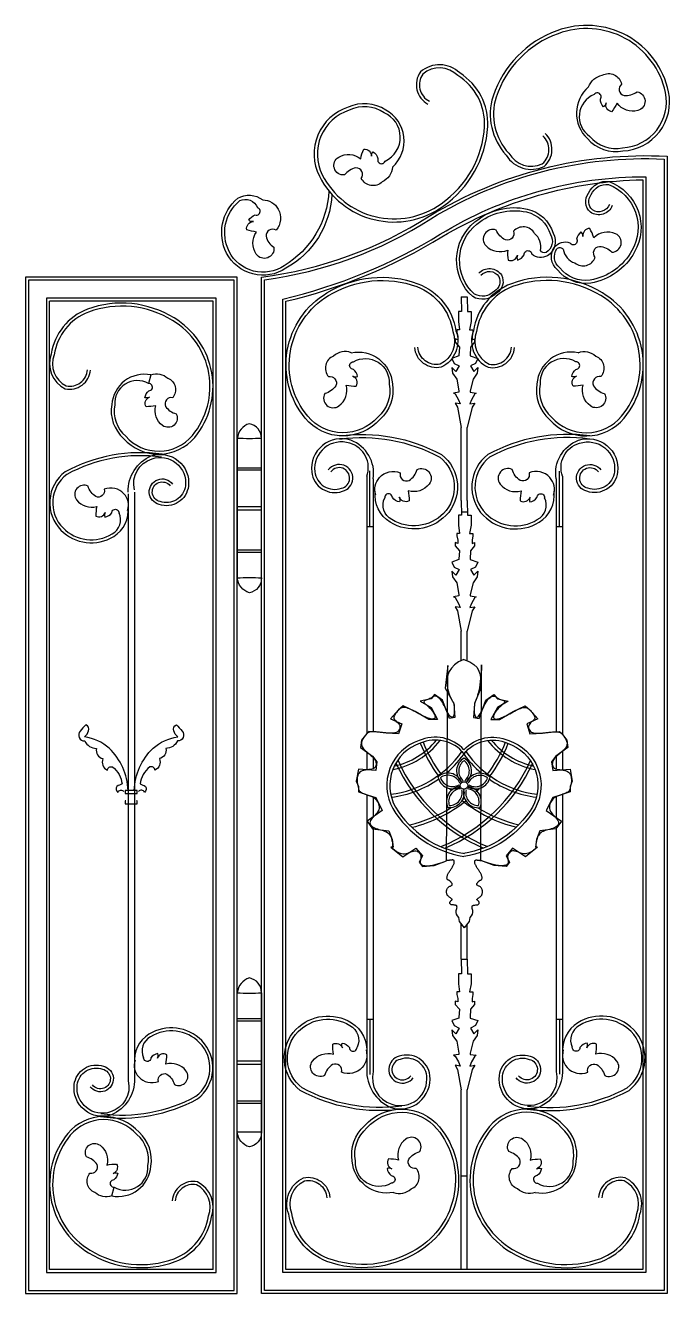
# Model space of a CAD drawing. Header units: metres. Extents: x 45698 to 47828, y 18250 to 20346.
# Drawn here: x 45698 to 46762, y 18250 to 20346 of the extents above; entities that cross this region are included whole.
import ezdxf

# ---------------------------------------------------------------- set-up
doc = ezdxf.new("R2010")
doc.units = ezdxf.units.M
for name, color, linetype in [('3', 3, 'Continuous'), ('4', 4, 'Continuous'), ('7', 7, 'Continuous'), ('BH', 3, 'Continuous')]:
    doc.layers.add(name, color=color, linetype=linetype)

msp = doc.modelspace()

# ---------------------------------------------------------------- linework, layer by layer
at = {"layer": '3'}
for p, q in [((46418, 19897.2), (46428, 19897.06)), ((45905.39, 19768.03), (45901.6, 19753.8)), ((46418, 19560.46), (46418, 19681.1)), ((46428, 19560.46), (46428, 19680.83)), ((46048, 19614.64), (46088, 19614.64)), ((46048, 19610.9), (46088, 19610.9)), ((46261.88, 19600.5), (46261.88, 19174.98)), ((46585.33, 19600.5), (46585.33, 19173.45)), ((46272.38, 19596.23), (46272.38, 19178.15)), ((46574.83, 19596.23), (46574.83, 19178.15)), ((45868, 19571.25), (45868, 19059)), ((45878, 19574.44), (45878, 19059)), ((46048, 19550.45), (46088, 19550.45)), ((46048, 19544.83), (46088, 19544.83)), ((46418, 19541.82), (46428, 19541.82)), ((46261.88, 19517.6), (46272.38, 19517.6)), ((46574.83, 19517.6), (46585.33, 19517.6)), ((46048, 19478.76), (46088, 19478.76)), ((46048, 19475.02), (46088, 19475.02)), ((46418, 19295.86), (46418, 19344.5)), ((46428, 19295.64), (46428, 19344.23)), ((46261.88, 19144.89), (46261.88, 19115.19)), ((46574.83, 19137.13), (46574.83, 19116.75)), ((46585.33, 19146.08), (46585.33, 19115)), ((46272.38, 19135.82), (46272.38, 19117.19)), ((45868, 19080.13), (45868, 18601.24)), ((45878, 19080.13), (45878, 18604.89)), ((46261.88, 19074.26), (46261.88, 18620.32)), ((46585.33, 19074.71), (46585.33, 18620.32)), ((46272.38, 19070.21), (46272.38, 19036.78)), ((46574.83, 19070.96), (46574.83, 19035.3)), ((46272.38, 19020.53), (46272.38, 18616.5)), ((46574.83, 19021.43), (46574.83, 18616.5)), ((46418, 18802.66), (46418, 18861.1)), ((46418, 18802.66), (46418, 18861.1)), ((46428, 18802.66), (46428, 18860.15)), ((46418, 18802.66), (46428, 18802.66)), ((46048, 18704.31), (46088, 18704.31)), ((46048, 18700.56), (46088, 18700.56)), ((46261.88, 18703.23), (46272.38, 18703.23)), ((46574.83, 18703.23), (46585.33, 18703.23)), ((46048, 18634.5), (46088, 18634.5)), ((46048, 18628.88), (46088, 18628.88)), ((46418, 18289.66), (46418, 18586.71)), ((46428, 18289.66), (46428, 18586.44)), ((46048, 18568.43), (46088, 18568.43)), ((46048, 18564.68), (46088, 18564.68)), ((45840.61, 18411.29), (45844.4, 18425.53)), ((46418, 18444.13), (46428, 18444.13))]:
    msp.add_line(p, q, dxfattribs=at)
for points in [[(46628.38, 20243.86, 0.45), (46626.35, 20158.62, 0.26), (46685.1, 20138.11, 0.46), (46760.47, 20235.74, 0.46), (46576.03, 20336.75, 0.23), (46470.56, 20228.63, 0.27), (46492.34, 20131.11, 0.39), (46554.7, 20112.58, 0.45), (46556.49, 20167.08)], [(46637.6, 20231.43, 0.6), (46630.12, 20162.29, 0.27), (46684.5, 20143.34, 0.46), (46755.33, 20234.69, 0.46), (46577.87, 20331.83, 0.23), (46475.55, 20227.02, 0.27), (46496.59, 20134.24, 0.39), (46551.82, 20117.02, 0.45), (46552.9, 20163.25, 0.45)], [(46304.24, 20111.55, 0.52), (46293.2, 20205.72, 0.26), (46231.14, 20210.33, 0.46), (46183.6, 20096.52, 0.46), (46387.9, 20046.68, 0.23), (46461.8, 20178.42, 0.27), (46415.53, 20266.98, 0.39), (46350.5, 20268.73, 0.45), (46362.87, 20215.63)], [(46292.12, 20121.17, 0.65), (46290.5, 20201.21, 0.27), (46233.08, 20205.44, 0.46), (46188.3, 20098.86, 0.46), (46384.85, 20050.96, 0.23), (46456.56, 20178.68, 0.27), (46412.23, 20262.85, 0.39), (46354.43, 20265.19, 0.45), (46365.35, 20220.26, 0.45)], [(46628.38, 20243.86, -0.28), (46650.97, 20263.16, -0.51), (46682.85, 20248.7, 0.62), (46686.94, 20229.68, 0.18), (46708.42, 20236.02, -0.8), (46709.82, 20204.98, -0.31), (46675.33, 20217.03, -0.05), (46666.43, 20202.98, -0.46), (46657.21, 20217.71, -0.22), (46652.83, 20211.02, -0.18), (46647.75, 20223.89, 1.02), (46637.6, 20231.43)], [(46304.24, 20111.55, -0.28), (46287.42, 20087.07, -0.51), (46252.88, 20092.78, 0.62), (46244, 20110.09, 0.18), (46224.9, 20098.41, -0.8), (46215.51, 20128.03, -0.31), (46251.94, 20125.31, -0.05), (46256.91, 20141.19, -0.46), (46269.62, 20129.35, -0.22), (46272.12, 20136.95, -0.18), (46280.37, 20125.83, 1.02), (46292.12, 20121.17)], [(46667.46, 20047.99, -0.49), (46631.49, 20036.86, -0.4), (46628.34, 20068.52, -0.34), (46662.58, 20087.57, -0.46), (46704.28, 19971.17, -0.23), (46631.78, 19919.85, -0.27), (46577.15, 19941.47, -0.39), (46572.13, 19979.39, -0.31), (46597.39, 19986.44)], [(46662.77, 20049.72, -0.49), (46634.59, 20040.79, -0.4), (46632.67, 20065.93, -0.34), (46661.35, 20082.69, -0.46), (46699.93, 19973.63, -0.23), (46631.01, 19924.79, -0.27), (46580.73, 19945.01, -0.4), (46576.02, 19976.24, -0.48), (46586.35, 19975.61, -0.22)], [(46204.26, 20066.04, -0.26), (46128.29, 19944.34, -0.45), (46030.27, 19969.47, -0.35), (46048.82, 20059.9, -0.31), (46090.06, 20057.2)], [(46199.36, 20071.83, -0.25), (46125.47, 19948.46, -0.45), (46034.72, 19971.75, -0.35), (46052.01, 20056.05, -0.43), (46081.26, 20044.47)], [(46090.06, 20057.2, -0.28), (46115.6, 20042.03, -0.31), (46112.18, 20007.19, 0.62), (46095.49, 19997.19, 0.18), (46108.4, 19978.9, -0.8), (46079.47, 19967.58, -0.31), (46079.77, 20004.11, -0.05), (46063.61, 20008.02, -0.46), (46074.58, 20021.49, -0.22), (46066.83, 20023.48, -0.18), (46077.38, 20032.44, 1.02), (46081.26, 20044.47)], [(46446.82, 19935.95, -0.49), (46484.37, 19933.17, -0.4), (46475.74, 19902.54, -0.34), (46436.91, 19897.32, -0.46), (46440.62, 20020.91, -0.23), (46526.85, 20042.19, -0.27), (46569.8, 20002.11, -0.39), (46560.63, 19964.98, -0.31), (46534.53, 19967.65)], [(46450.56, 19932.63, -0.49), (46480.05, 19930.64, -0.4), (46472.65, 19906.53, -0.34), (46439.84, 19901.41, -0.46), (46443.77, 20017.03, -0.23), (46525.76, 20037.31, -0.27), (46565.18, 20000.12, -0.42), (46557.98, 19970.28, -0.39), (46548.77, 19973.69, -0.22)], [(46548.77, 19973.69, 0.28), (46539.07, 20001.77, 0.51), (46504.26, 20005.46, -0.62), (46491.1, 19991.13, -0.18), (46475.78, 20007.46, 0.8), (46458.86, 19981.41, 0.31), (46494.7, 19974.34, 0.05), (46495.27, 19957.72, 0.46), (46510.67, 19965.74, 0.22), (46511.06, 19957.76, 0.18), (46521.96, 19966.28, -1.02), (46534.53, 19967.65)], [(46586.35, 19975.61, 0.28), (46605.64, 19953.02, 0.51), (46639.39, 19962.3, -0.62), (46646.41, 19980.45, -0.18), (46666.63, 19970.84, 0.8), (46672.86, 20001.27, 0.31), (46636.92, 19994.76, 0.05), (46630.32, 20010.03, 0.46), (46618.91, 19996.93, 0.22), (46615.63, 20004.22, 0.18), (46608.6, 19992.3, -1.02), (46597.39, 19986.44)], [(46236.24, 19804.76, -0.45), (46304.2, 19753.27, -0.26), (46283.67, 19694.53, -0.46), (46160.34, 19696.35, -0.46), (46196.16, 19903.56, -0.23), (46346.44, 19918.77, -0.27), (46409.18, 19841, -0.39), (46384.85, 19780.67, -0.45), (46341.09, 19813.2)], [(46240.23, 19789.81, -0.6), (46298.99, 19752.6, -0.27), (46279.95, 19698.26, -0.46), (46164.37, 19699.72, -0.46), (46198.86, 19899.06, -0.23), (46344.59, 19913.85, -0.27), (46404.08, 19839.62, -0.39), (46383.17, 19785.68, -0.45), (46346.32, 19813.63, -0.45)], [(46610.97, 19804.76, 0.45), (46543.01, 19753.27, 0.26), (46563.55, 19694.53, 0.46), (46686.87, 19696.35, 0.46), (46651.05, 19903.56, 0.23), (46500.77, 19918.77, 0.27), (46438.03, 19841, 0.39), (46462.37, 19780.67, 0.45), (46506.12, 19813.2)], [(46606.98, 19789.81, 0.6), (46548.22, 19752.6, 0.27), (46567.26, 19698.26, 0.46), (46682.85, 19699.72, 0.46), (46648.35, 19899.06, 0.23), (46502.62, 19913.85, 0.27), (46443.13, 19839.62, 0.39), (46464.05, 19785.68, 0.45), (46500.89, 19813.63, 0.45)], [(45905.39, 19768.03, 0.45), (45840.67, 19719, 0.26), (45860.23, 19663.05, 0.46), (45977.68, 19664.79, 0.46), (45943.57, 19862.14, 0.23), (45800.45, 19876.62, 0.27), (45740.69, 19802.55, 0.39), (45763.87, 19745.09, 0.45), (45805.54, 19776.08)], [(45901.6, 19753.8, 0.6), (45845.64, 19718.36, 0.27), (45863.77, 19666.61, 0.46), (45973.85, 19668, 0.46), (45941, 19857.85, 0.23), (45802.21, 19871.94, 0.27), (45745.55, 19801.24, 0.39), (45765.47, 19749.87, 0.45), (45800.56, 19776.48, 0.45)], [(46236.24, 19804.76, 0.28), (46207.08, 19799.1, 0.51), (46198.54, 19765.16, -0.62), (46210.87, 19750.11, -0.18), (46192.54, 19737.25, 0.8), (46215.95, 19716.83, 0.31), (46228, 19751.32, 0.05), (46244.54, 19749.54, 0.46), (46238.76, 19765.91, 0.22), (46246.72, 19765.18, 0.18), (46239.81, 19777.17, -1.02), (46240.23, 19789.81)], [(46610.97, 19804.76, -0.28), (46640.13, 19799.1, -0.51), (46648.68, 19765.16, 0.62), (46636.34, 19750.11, 0.18), (46654.67, 19737.25, -0.8), (46631.26, 19716.83, -0.31), (46619.21, 19751.32, -0.05), (46602.68, 19749.54, -0.46), (46608.46, 19765.91, -0.22), (46600.49, 19765.18, -0.18), (46607.4, 19777.17, 1.02), (46606.98, 19789.81)], [(45905.39, 19768.03, -0.28), (45933.17, 19762.65, -0.51), (45941.31, 19730.32, 0.62), (45929.56, 19715.99, 0.18), (45947.02, 19703.74, -0.8), (45924.72, 19684.29, -0.31), (45913.25, 19717.14, -0.05), (45897.5, 19715.44, -0.46), (45903, 19731.04, -0.22), (45895.42, 19730.34, -0.18), (45901.99, 19741.76, 1.02), (45901.6, 19753.8)], [(46272.38, 19596.23, 0.36), (46235.44, 19660.02, 0.55), (46170.91, 19607.43, 0.48), (46221.58, 19575.6, 1.42), (46198.42, 19611.09, 1.42)], [(46216.87, 19667.25, -0.16), (46385.26, 19636.37, -0.45), (46392.44, 19535.44, -0.35), (46300.79, 19524.4, -0.29), (46275.94, 19575.7)], [(46217.63, 19662.06, -0.16), (46382.38, 19631.96, -0.45), (46388.69, 19539.12, -0.35), (46303.56, 19528.86, -0.41), (46291.56, 19565.07, -0.29)], [(46630.34, 19667.25, 0.16), (46461.95, 19636.37, 0.45), (46454.77, 19535.44, 0.35), (46546.42, 19524.4, 0.29), (46571.27, 19575.7)], [(46629.58, 19662.06, 0.16), (46464.83, 19631.96, 0.45), (46458.52, 19539.12, 0.35), (46543.65, 19528.86, 0.41), (46555.65, 19565.07, 0.29)], [(46574.83, 19596.23, -0.36), (46611.77, 19660.02, -0.55), (46676.3, 19607.43, -0.48), (46625.63, 19575.6, -1.42), (46648.79, 19611.09, -1.42)], [(46261.88, 19600.5, 0.44), (46234.03, 19654.96, 0.55), (46176.12, 19608.03, 0.48), (46220.12, 19580.65, 1.43), (46202.6, 19607.92, 1.43)], [(46585.33, 19600.5, -0.44), (46613.18, 19654.96, -0.55), (46671.09, 19608.03, -0.48), (46627.09, 19580.65, -1.43), (46644.61, 19607.92, -1.43)], [(45923.85, 19637.08, 0.16), (45763.47, 19607.66, 0.45), (45756.64, 19511.54, 0.35), (45843.92, 19501.03, 0.29), (45867.59, 19549.88)], [(45923.12, 19632.13, 0.16), (45766.22, 19603.47, 0.45), (45760.2, 19515.04, 0.35), (45841.28, 19505.28, 0.41), (45852.71, 19539.77, 0.29)], [(45868, 19574.44, -0.31), (45905.87, 19634.27, -0.55), (45967.33, 19584.18, -0.48), (45919.07, 19553.87, -1.42), (45941.13, 19587.67, -1.42)], [(45878, 19578.08, -0.39), (45907.22, 19629.45, -0.55), (45962.37, 19584.75, -0.48), (45920.46, 19558.68, -1.43), (45937.15, 19584.64, -1.43)], [(46276.7, 19569.39, -0.28), (46283.01, 19598.42, -0.31), (46317.14, 19606.21, 0.62), (46331.9, 19593.54, 0.18), (46345.17, 19611.57, -0.8), (46365.06, 19587.71, -0.31), (46330.32, 19576.44, -0.05), (46331.73, 19559.87, -0.46), (46315.48, 19566.01, -0.22), (46316.04, 19558.04, -0.18), (46304.2, 19565.21, 1.02), (46291.56, 19565.07)], [(46570.51, 19569.39, 0.28), (46564.2, 19598.42, 0.31), (46530.07, 19606.21, -0.62), (46515.31, 19593.54, -0.18), (46502.04, 19611.57, 0.8), (46482.15, 19587.71, 0.31), (46516.9, 19576.44, 0.05), (46515.49, 19559.87, 0.46), (46531.73, 19566.01, 0.22), (46531.17, 19558.04, 0.18), (46543.01, 19565.21, -1.02), (46555.65, 19565.07)], [(45866.86, 19543.88, 0.28), (45860.86, 19571.52, 0.31), (45828.35, 19578.94, -0.62), (45814.29, 19566.87, -0.18), (45801.65, 19584.05, 0.8), (45782.71, 19561.33, 0.31), (45815.8, 19550.59, 0.05), (45814.46, 19534.81, 0.46), (45829.93, 19540.66, 0.22), (45829.4, 19533.06, 0.18), (45840.67, 19539.89, -1.02), (45852.71, 19539.77)], [(45867.77, 19081.39, 0.19), (45836.55, 19150.96, 0.15), (45795.79, 19169.72, 0.16), (45802.22, 19179.74, 0.4), (45798.05, 19189.94, 0.03), (45788.61, 19179.2, 0.67), (45795.99, 19163.05, 0.28), (45815.49, 19150.6, 0.42), (45826.09, 19133.8, 0.39), (45833.42, 19114.65, -0.52), (45841.87, 19120.07, -0.21), (45857.64, 19092.02, 0.05), (45849.25, 19088.03, 0.41), (45850.71, 19078.13, -0.57), (45860.66, 19079.49)], [(45877.67, 19081.39, -0.19), (45908.88, 19150.96, -0.15), (45949.64, 19169.72, -0.16), (45943.22, 19179.74, -0.4), (45947.39, 19189.94, -0.03), (45956.82, 19179.2, -0.67), (45949.44, 19163.05, -0.28), (45929.94, 19150.6, -0.42), (45919.34, 19133.8, -0.39), (45912.01, 19114.65, 0.52), (45903.57, 19120.07, 0.21), (45887.79, 19092.02, -0.05), (45896.18, 19088.03, -0.41), (45894.72, 19078.13, 0.57), (45884.77, 19079.49)], [(46422.41, 19148.45, 0.32), (46348.39, 19163.82, 0.47), (46305.01, 19051.2, 0.22), (46422.41, 18972.06, 0.2)], [(46422.57, 19142.02, 0.34), (46350.22, 19159.16, 0.47), (46309.34, 19053.69, 0.22), (46423.16, 18977, 0.22)], [(46422.57, 19142.02, -0.34), (46494.59, 19159.16, -0.47), (46535.47, 19053.69, -0.22), (46421.66, 18977, -0.22)], [(46422.41, 19148.45, -0.32), (46496.42, 19163.82, -0.47), (46539.8, 19051.2, -0.22), (46422.41, 18972.06, -0.2)], [(46320.52, 18554.55, -0.16), (46152.13, 18585.44, -0.45), (46144.95, 18686.37, -0.35), (46236.6, 18697.4, -0.29), (46261.45, 18646.11)], [(46319.76, 18559.74, -0.16), (46155.01, 18589.84, -0.45), (46148.7, 18682.69, -0.35), (46233.83, 18692.94, -0.41), (46245.83, 18656.73, -0.29)], [(46526.69, 18554.55, 0.16), (46695.08, 18585.44, 0.45), (46702.26, 18686.37, 0.35), (46610.61, 18697.4, 0.29), (46585.77, 18646.11)], [(46527.45, 18559.74, 0.16), (46692.2, 18589.84, 0.45), (46698.52, 18682.69, 0.35), (46613.38, 18692.94, 0.41), (46601.38, 18656.73, 0.29)], [(45822.15, 18542.24, 0.16), (45982.53, 18571.66, 0.45), (45989.36, 18667.79, 0.35), (45902.08, 18678.29, 0.29), (45878.42, 18629.44)], [(45822.88, 18547.19, 0.16), (45979.78, 18575.86, 0.45), (45985.8, 18664.28, 0.35), (45904.72, 18674.05, 0.41), (45893.29, 18639.56, 0.29)], [(46260.69, 18652.41, -0.28), (46254.38, 18623.38, -0.31), (46220.25, 18615.6, 0.62), (46205.49, 18628.26, 0.18), (46192.22, 18610.23, -0.8), (46172.33, 18634.09, -0.31), (46207.07, 18645.36, -0.05), (46205.66, 18661.94, -0.46), (46221.91, 18655.79, -0.22), (46221.35, 18663.77, -0.18), (46233.19, 18656.6, 1.02), (46245.83, 18656.73)], [(46586.53, 18652.41, 0.28), (46592.83, 18623.38, 0.31), (46626.96, 18615.6, -0.62), (46641.73, 18628.26, -0.18), (46655, 18610.23, 0.8), (46674.89, 18634.09, 0.31), (46640.14, 18645.36, 0.05), (46641.55, 18661.94, 0.46), (46625.3, 18655.79, 0.22), (46625.86, 18663.77, 0.18), (46614.03, 18656.6, -1.02), (46601.38, 18656.73)], [(45879.14, 18635.45, 0.28), (45885.15, 18607.8, 0.31), (45917.65, 18600.39, -0.62), (45931.71, 18612.45, -0.18), (45944.35, 18595.27, 0.8), (45963.29, 18618, 0.31), (45930.2, 18628.74, 0.05), (45931.54, 18644.52, 0.46), (45916.07, 18638.67, 0.22), (45916.6, 18646.26, 0.18), (45905.33, 18639.43, -1.02), (45893.29, 18639.56)], [(46261.88, 18620.32, 0.31), (46301.65, 18557.5, 0.55), (46366.18, 18610.1, 0.48), (46315.51, 18641.92, 1.42), (46338.67, 18606.43, 1.42)], [(46272.38, 18616.5, 0.39), (46303.06, 18562.56, 0.55), (46360.97, 18609.49, 0.48), (46316.97, 18636.87, 1.43), (46334.49, 18609.61, 1.43)], [(46585.33, 18620.32, -0.31), (46545.56, 18557.5, -0.55), (46481.03, 18610.1, -0.48), (46531.7, 18641.92, -1.42), (46508.55, 18606.43, -1.42)], [(46574.83, 18616.5, -0.39), (46544.15, 18562.56, -0.55), (46486.25, 18609.49, -0.48), (46530.24, 18636.87, -1.43), (46512.73, 18609.61, -1.43)], [(45878, 18604.89, -0.31), (45840.13, 18545.06, -0.55), (45778.67, 18595.15, -0.48), (45826.93, 18625.46, -1.42), (45804.87, 18591.66, -1.42)], [(45868, 18601.24, -0.39), (45838.79, 18549.88, -0.55), (45783.64, 18594.57, -0.48), (45825.54, 18620.65, -1.43), (45808.85, 18594.68, -1.43)], [(46305.99, 18417.05, -0.45), (46238.03, 18468.53, -0.26), (46258.56, 18527.28, -0.46), (46381.89, 18525.45, -0.46), (46346.07, 18318.24, -0.23), (46195.79, 18303.04, -0.27), (46133.05, 18380.8, -0.39), (46157.38, 18441.13, -0.45), (46201.14, 18408.6)], [(46540.02, 18417.05, 0.45), (46607.98, 18468.53, 0.26), (46587.44, 18527.28, 0.46), (46464.11, 18525.45, 0.46), (46499.93, 18318.24, 0.23), (46650.21, 18303.04, 0.27), (46712.95, 18380.8, 0.39), (46688.62, 18441.13, 0.45), (46644.86, 18408.6)], [(45840.61, 18411.29, 0.45), (45905.33, 18460.32, 0.26), (45885.77, 18516.27, 0.46), (45768.32, 18514.54, 0.46), (45802.43, 18317.19, 0.23), (45945.56, 18302.71, 0.27), (46005.31, 18376.77, 0.39), (45982.13, 18434.23, 0.45), (45940.46, 18403.25)], [(45844.4, 18425.53, 0.6), (45900.37, 18460.96, 0.27), (45882.24, 18512.72, 0.46), (45772.15, 18511.33, 0.46), (45805.01, 18321.48, 0.23), (45943.79, 18307.39, 0.27), (46000.45, 18378.08, 0.39), (45980.53, 18429.45, 0.45), (45945.44, 18402.84, 0.45)], [(46302, 18431.99, -0.6), (46243.24, 18469.2, -0.27), (46262.27, 18523.55, -0.46), (46377.86, 18522.08, -0.46), (46343.37, 18322.74, -0.23), (46197.64, 18307.95, -0.27), (46138.15, 18382.18, -0.39), (46159.06, 18436.12, -0.45), (46195.91, 18408.17, -0.45)], [(46544, 18431.99, 0.6), (46602.76, 18469.2, 0.27), (46583.73, 18523.55, 0.46), (46468.14, 18522.08, 0.46), (46502.64, 18322.74, 0.23), (46648.36, 18307.95, 0.27), (46707.85, 18382.18, 0.39), (46686.94, 18436.12, 0.45), (46650.09, 18408.17, 0.45)], [(46305.99, 18417.05, 0.28), (46335.15, 18422.7, 0.51), (46343.69, 18456.65, -0.62), (46331.36, 18471.69, -0.18), (46349.69, 18484.56, 0.8), (46326.28, 18504.97, 0.31), (46314.23, 18470.49, 0.05), (46297.69, 18472.27, 0.46), (46303.47, 18455.89, 0.22), (46295.51, 18456.63, 0.18), (46302.42, 18444.63, -1.02), (46302, 18431.99)], [(46540.02, 18417.05, -0.28), (46510.85, 18422.7, -0.51), (46502.31, 18456.65, 0.62), (46514.64, 18471.69, 0.18), (46496.31, 18484.56, -0.8), (46519.73, 18504.97, -0.31), (46531.77, 18470.49, -0.05), (46548.31, 18472.27, -0.46), (46542.53, 18455.89, -0.22), (46550.49, 18456.63, -0.18), (46543.59, 18444.63, 1.02), (46544, 18431.99)], [(45840.61, 18411.29, -0.28), (45812.83, 18416.68, -0.51), (45804.7, 18449.01, 0.62), (45816.44, 18463.33, 0.18), (45798.99, 18475.59, -0.8), (45821.28, 18495.03, -0.31), (45832.76, 18462.19, -0.05), (45848.51, 18463.88, -0.46), (45843, 18448.28, -0.22), (45850.58, 18448.98, -0.18), (45844.01, 18437.56, 1.02), (45844.4, 18425.53)]]:
    msp.add_lwpolyline(points, format="xyb", dxfattribs=at)
for points in [[(46753, 20124.75), (46753, 18254.66), (46093, 18254.66), (46093, 19925.28, 0.11), (46367.51, 20025.89, -0.15)], [(46723, 20095.37), (46723, 18284.66), (46123, 18284.66), (46123, 19893.31, 0.08), (46383.36, 20000.42, -0.14)]]:
    msp.add_lwpolyline(points, format="xyb", close=True, dxfattribs=at)
for points in [[(46043, 18254.66), (46043, 19924.66), (45703, 19924.66), (45703, 18254.66)], [(46013, 18284.66), (46013, 19894.66), (45733, 19894.66), (45733, 18284.66)]]:
    msp.add_lwpolyline(points, close=True, dxfattribs=at)
for points in [[(46418, 19897.2), (46418.24, 19872.63), (46413.5, 19872.63), (46413.5, 19869.9), (46413.5, 19856.25), (46415.35, 19842.6), (46410.77, 19842.6), (46410.77, 19838.5), (46412.13, 19831.68), (46412.13, 19826.22), (46408.03, 19827.58), (46408.03, 19822.12), (46414.87, 19813.93), (46413.99, 19800.28), (46413.99, 19800.28), (46413.76, 19799.37), (46402.34, 19795.28), (46406.44, 19787.09), (46414.64, 19782.99), (46409.17, 19773.44), (46402.34, 19780.26), (46403.71, 19770.71), (46410.54, 19761.15), (46413.99, 19741.58), (46413.76, 19739.31), (46405.07, 19737.94), (46407.81, 19736.58), (46413.27, 19727.02), (46416.01, 19720.2), (46416.01, 19720.2), (46407.81, 19721.56), (46411.91, 19714.74), (46418, 19681.1)], [(46428, 19897.06), (46428.51, 19872.63), (46434.46, 19872.63), (46434.46, 19869.9), (46434.46, 19856.25), (46431.36, 19842.6), (46437.19, 19842.6), (46437.19, 19838.5), (46435.82, 19831.68), (46435.82, 19826.22), (46439.92, 19827.58), (46439.92, 19822.12), (46433.09, 19813.93), (46432.72, 19800.28), (46432.72, 19800.28), (46432.95, 19799.37), (46445.62, 19795.28), (46441.52, 19787.09), (46433.32, 19782.99), (46438.78, 19773.44), (46445.62, 19780.26), (46444.25, 19770.71), (46437.42, 19761.15), (46432.72, 19741.58), (46432.95, 19739.31), (46442.88, 19737.94), (46440.15, 19736.58), (46434.68, 19727.02), (46431.95, 19720.2), (46431.95, 19720.2), (46440.15, 19721.56), (46436.05, 19714.74), (46428, 19680.83)], [(46418, 19560.6), (46418.24, 19536.03), (46413.5, 19536.03), (46413.5, 19533.3), (46413.5, 19519.65), (46415.35, 19506), (46410.77, 19506), (46410.77, 19501.91), (46412.13, 19495.08), (46412.13, 19489.62), (46408.03, 19490.99), (46408.03, 19485.53), (46414.87, 19477.34), (46413.99, 19463.68), (46413.99, 19463.68), (46413.76, 19462.77), (46402.34, 19458.68), (46406.44, 19450.49), (46414.64, 19446.39), (46409.17, 19436.84), (46402.34, 19443.66), (46403.71, 19434.11), (46410.54, 19424.55), (46413.99, 19404.99), (46413.76, 19402.71), (46405.07, 19401.35), (46407.81, 19399.98), (46413.27, 19390.43), (46416.01, 19383.6), (46416.01, 19383.6), (46407.81, 19384.97), (46411.91, 19378.14), (46418, 19344.5)], [(46428, 19560.46), (46428.51, 19536.03), (46434.46, 19536.03), (46434.46, 19533.3), (46434.46, 19519.65), (46431.36, 19506), (46437.19, 19506), (46437.19, 19501.91), (46435.82, 19495.08), (46435.82, 19489.62), (46439.92, 19490.99), (46439.92, 19485.53), (46433.09, 19477.34), (46432.72, 19463.68), (46432.72, 19463.68), (46432.95, 19462.77), (46445.62, 19458.68), (46441.52, 19450.49), (46433.32, 19446.39), (46438.78, 19436.84), (46445.62, 19443.66), (46444.25, 19434.11), (46437.42, 19424.55), (46432.72, 19404.99), (46432.95, 19402.71), (46442.88, 19401.35), (46440.15, 19399.98), (46434.68, 19390.43), (46431.95, 19383.6), (46431.95, 19383.6), (46440.15, 19384.97), (46436.05, 19378.14), (46428, 19344.23)], [(46422.33, 19297.93), (46422.33, 19297.93), (46413.46, 19293.69), (46406.63, 19288.83), (46401.6, 19283.5), (46398.11, 19277.86), (46395.93, 19272.07), (46394.82, 19266.28), (46394.53, 19260.66), (46394.82, 19255.35), (46395.47, 19250.5), (46396.39, 19246.12), (46397.5, 19242.19), (46398.74, 19238.71), (46400.03, 19235.67), (46401.3, 19233.06), (46402.49, 19230.86), (46403.51, 19229.07), (46404.32, 19227.66), (46404.94, 19226.56), (46405.38, 19225.67), (46405.69, 19224.89), (46405.9, 19224.13), (46406.03, 19223.3), (46406.13, 19222.3), (46406.21, 19221.04), (46406.31, 19219.45), (46406.41, 19217.6), (46406.49, 19215.56), (46406.52, 19213.42), (46406.48, 19211.26), (46406.34, 19209.18), (46406.09, 19207.25), (46405.7, 19205.57), (46405.16, 19204.2), (46404.46, 19203.18), (46403.64, 19202.54), (46402.7, 19202.28), (46401.66, 19202.44), (46400.53, 19203.04), (46399.34, 19204.09), (46398.09, 19205.62), (46396.8, 19207.62), (46395.47, 19210.03), (46394.11, 19212.73), (46392.72, 19215.62), (46391.29, 19218.59), (46389.83, 19221.55), (46388.34, 19224.4), (46386.82, 19227.02), (46385.27, 19229.33), (46383.71, 19231.33), (46382.16, 19233.02), (46380.64, 19234.41), (46379.15, 19235.5), (46377.73, 19236.3), (46376.39, 19236.83), (46375.15, 19237.09), (46374.01, 19237.09), (46372.95, 19236.86), (46371.93, 19236.45), (46370.91, 19235.9), (46369.85, 19235.24), (46368.72, 19234.53), (46367.49, 19233.78), (46366.1, 19233.05), (46364.55, 19232.37), (46362.91, 19231.73), (46361.26, 19231.1), (46359.71, 19230.47), (46358.34, 19229.81), (46357.25, 19229.11), (46356.53, 19228.35), (46356.27, 19227.5), (46356.53, 19226.56), (46357.26, 19225.5), (46358.38, 19224.33), (46359.81, 19223.05), (46361.46, 19221.64), (46363.25, 19220.1), (46365.1, 19218.43), (46366.91, 19216.62), (46368.63, 19214.68), (46370.21, 19212.65), (46371.6, 19210.58), (46372.78, 19208.55), (46373.71, 19206.59), (46374.35, 19204.77), (46374.67, 19203.15), (46374.64, 19201.77), (46374.22, 19200.7), (46373.45, 19199.91), (46372.35, 19199.41), (46370.96, 19199.18), (46369.31, 19199.21), (46367.43, 19199.47), (46365.35, 19199.97), (46363.11, 19200.69), (46360.75, 19201.61), (46358.27, 19202.7), (46355.7, 19203.93), (46353.07, 19205.27), (46350.4, 19206.68), (46347.71, 19208.13), (46345.02, 19209.59), (46342.35, 19211.03), (46339.72, 19212.41), (46337.16, 19213.7), (46334.68, 19214.89), (46332.29, 19215.95), (46330.02, 19216.86), (46327.89, 19217.58), (46325.91, 19218.11), (46324.1, 19218.42), (46322.47, 19218.48), (46321, 19218.31), (46319.65, 19217.91), (46318.38, 19217.31), (46317.17, 19216.52), (46315.98, 19215.55), (46314.77, 19214.42), (46313.51, 19213.14), (46312.18, 19211.72), (46310.84, 19210.2), (46309.57, 19208.6), (46308.42, 19206.96), (46307.48, 19205.31), (46306.81, 19203.68), (46306.49, 19202.1), (46306.6, 19200.6), (46307.16, 19199.19), (46308.11, 19197.87), (46309.33, 19196.6), (46310.72, 19195.35), (46312.18, 19194.09), (46313.58, 19192.79), (46314.84, 19191.43), (46315.83, 19189.96), (46316.47, 19188.37), (46316.76, 19186.7), (46316.71, 19185), (46316.34, 19183.33), (46315.67, 19181.72), (46314.7, 19180.23), (46313.46, 19178.92), (46311.96, 19177.82), (46310.22, 19176.99), (46308.29, 19176.39), (46306.21, 19176), (46304.03, 19175.78), (46301.79, 19175.71), (46299.55, 19175.75), (46297.34, 19175.86), (46295.22, 19176.03), (46293.22, 19176.21), (46291.33, 19176.41), (46289.53, 19176.61), (46287.78, 19176.81), (46286.07, 19177.02), (46284.38, 19177.22), (46282.67, 19177.41), (46280.93, 19177.6), (46279.14, 19177.77), (46277.32, 19177.91), (46275.5, 19178.03), (46273.72, 19178.11), (46272.01, 19178.16), (46270.4, 19178.15), (46268.92, 19178.09), (46267.59, 19177.97), (46266.46, 19177.78), (46265.48, 19177.51), (46264.62, 19177.17), (46263.86, 19176.74), (46263.16, 19176.22), (46262.48, 19175.6), (46261.79, 19174.88), (46261.06, 19174.05), (46260.26, 19173.12), (46259.4, 19172.07), (46258.52, 19170.94), (46257.63, 19169.73), (46256.75, 19168.44), (46255.92, 19167.1), (46255.15, 19165.7), (46254.46, 19164.26), (46253.89, 19162.8), (46253.46, 19161.3), (46253.19, 19159.78), (46253.12, 19158.22), (46253.27, 19156.64), (46253.67, 19155.04), (46254.34, 19153.4), (46255.31, 19151.74), (46256.6, 19150.05), (46258.16, 19148.34), (46259.92, 19146.64), (46261.81, 19144.95), (46263.76, 19143.29), (46265.72, 19141.68), (46267.61, 19140.11), (46269.38, 19138.62), (46270.96, 19137.21), (46272.35, 19135.86), (46273.56, 19134.55), (46274.6, 19133.26), (46275.46, 19131.97), (46276.17, 19130.66), (46276.72, 19129.31), (46277.13, 19127.9), (46277.39, 19126.41), (46277.48, 19124.88), (46277.35, 19123.35), (46276.98, 19121.87), (46276.33, 19120.46), (46275.37, 19119.19), (46274.06, 19118.08), (46272.36, 19117.17), (46270.27, 19116.51), (46267.85, 19116.02), (46265.23, 19115.63), (46262.48, 19115.28), (46259.72, 19114.88), (46257.05, 19114.37), (46254.57, 19113.67), (46252.38, 19112.71), (46250.56, 19111.43), (46249.09, 19109.89), (46247.95, 19108.13), (46247.09, 19106.23), (46246.48, 19104.24), (46246.09, 19102.23), (46245.88, 19100.27), (46245.82, 19098.41), (46245.87, 19096.7), (46246.02, 19095.14), (46246.23, 19093.71), (46246.49, 19092.38), (46246.78, 19091.13), (46247.08, 19089.95), (46247.36, 19088.8), (46247.61, 19087.68), (46247.81, 19086.57), (46248, 19085.46), (46248.2, 19084.36), (46248.47, 19083.29), (46248.83, 19082.24), (46249.33, 19081.23), (46250, 19080.26), (46250.89, 19079.34), (46252.02, 19078.48), (46253.35, 19077.66), (46254.87, 19076.9), (46256.52, 19076.18), (46258.27, 19075.5), (46260.07, 19074.86), (46261.9, 19074.26), (46263.71, 19073.68), (46265.47, 19073.13), (46267.18, 19072.57), (46268.84, 19071.96), (46270.46, 19071.26), (46272.03, 19070.44), (46273.57, 19069.45), (46275.07, 19068.26), (46276.53, 19066.83), (46277.96, 19065.14), (46279.3, 19063.2), (46280.47, 19061.07), (46281.42, 19058.79), (46282.07, 19056.39), (46282.36, 19053.93), (46282.23, 19051.44), (46281.6, 19048.96), (46280.45, 19046.53), (46278.88, 19044.16), (46277.02, 19041.85), (46275.01, 19039.61), (46272.98, 19037.44), (46271.08, 19035.34), (46269.43, 19033.32), (46268.19, 19031.38), (46267.44, 19029.53), (46267.19, 19027.76), (46267.41, 19026.09), (46268.07, 19024.53), (46269.14, 19023.08), (46270.58, 19021.75), (46272.36, 19020.54), (46274.45, 19019.47), (46276.81, 19018.53), (46279.38, 19017.69), (46282.07, 19016.91), (46284.81, 19016.15), (46287.52, 19015.39), (46290.13, 19014.57), (46292.56, 19013.66), (46294.72, 19012.62), (46296.57, 19011.42), (46298.13, 19010.08), (46299.41, 19008.62), (46300.46, 19007.07), (46301.32, 19005.45), (46302.02, 19003.78), (46302.59, 19002.09), (46303.07, 19000.4), (46303.49, 18998.74), (46303.85, 18997.14), (46304.15, 18995.6), (46304.38, 18994.15), (46304.54, 18992.81), (46304.62, 18991.61), (46304.63, 18990.56), (46304.56, 18989.68), (46304.42, 18988.99), (46304.25, 18988.43), (46304.1, 18987.96), (46304.04, 18987.52), (46304.12, 18987.05), (46304.4, 18986.5), (46304.92, 18985.8), (46305.76, 18984.91), (46306.94, 18983.8), (46308.44, 18982.52), (46310.22, 18981.17), (46312.24, 18979.85), (46314.46, 18978.64), (46316.83, 18977.62), (46319.31, 18976.91), (46321.86, 18976.57), (46324.44, 18976.68), (46327.03, 18977.15), (46329.59, 18977.87), (46332.11, 18978.73), (46334.56, 18979.62), (46336.91, 18980.43), (46339.15, 18981.04), (46341.24, 18981.34), (46343.17, 18981.25), (46344.92, 18980.8), (46346.48, 18980.04), (46347.84, 18979.03), (46348.99, 18977.82), (46349.92, 18976.48), (46350.62, 18975.05), (46351.08, 18973.59), (46351.3, 18972.16), (46351.32, 18970.75), (46351.19, 18969.38), (46350.97, 18968.04), (46350.71, 18966.75), (46350.45, 18965.51), (46350.26, 18964.31), (46350.19, 18963.17), (46350.28, 18962.08), (46350.56, 18961.06), (46351.06, 18960.12), (46351.81, 18959.28), (46352.83, 18958.53), (46354.15, 18957.91), (46355.79, 18957.41), (46357.79, 18957.06), (46360.17, 18956.87), (46363, 18956.89), (46366.35, 18957.18), (46370.29, 18957.8), (46374.9, 18958.81), (46380.24, 18960.27), (46386.38, 18962.23), (46393.4, 18964.76), (46395.76, 19287.6), (46391.23, 19250.26), (46405.97, 19224.83), (46405.97, 19224.83), (46407.44, 19202.07), (46398.49, 19200.29), (46387.12, 19230.48), (46373.92, 19239.9), (46368.08, 19232.46), (46350.36, 19228.6), (46368.08, 19218.16), (46378.81, 19198.5), (46364.5, 19198.5), (46341.88, 19211.65), (46322.08, 19221.07), (46314.4, 19214.58), (46301.35, 19199.41), (46319.77, 19191.35), (46314.54, 19174.93), (46293.81, 19175.87), (46281.56, 19177.75), (46265.53, 19178.7), (46261.88, 19175.26), (46253.28, 19164.57), (46251.78, 19152.03), (46271.47, 19137.73), (46278.62, 19128.79), (46276.83, 19114.49), (46248.21, 19116.28), (46244.63, 19096.62), (46248.21, 19087.68), (46248.21, 19078.75), (46264.31, 19073.39), (46276.83, 19069.81), (46287.57, 19048.36), (46262.52, 19030.49), (46271.47, 19017.98), (46298.3, 19014.4), (46303.67, 19000.11), (46305.46, 18987.59), (46301.88, 18987.59), (46321.56, 18971.51), (46343.03, 18985.81), (46353.77, 18973.3), (46348.4, 18962.57), (46353.77, 18955.42), (46373.45, 18957.21), (46393.4, 18964.76)], [(46422.33, 19297.93), (46422.33, 19297.93), (46431.9, 19294.06), (46439.03, 19289.43), (46444.02, 19284.2), (46447.23, 19278.58), (46448.98, 19272.72), (46449.61, 19266.83), (46449.43, 19261.08), (46448.8, 19255.66), (46447.98, 19250.7), (46447.06, 19246.24), (46446.09, 19242.26), (46445.09, 19238.75), (46444.11, 19235.69), (46443.18, 19233.06), (46442.34, 19230.86), (46441.62, 19229.07), (46441.05, 19227.66), (46440.62, 19226.56), (46440.31, 19225.67), (46440.08, 19224.89), (46439.93, 19224.13), (46439.82, 19223.3), (46439.74, 19222.3), (46439.65, 19221.04), (46439.56, 19219.45), (46439.46, 19217.6), (46439.38, 19215.56), (46439.35, 19213.42), (46439.39, 19211.26), (46439.53, 19209.18), (46439.78, 19207.25), (46440.17, 19205.57), (46440.71, 19204.2), (46441.4, 19203.18), (46442.23, 19202.54), (46443.17, 19202.28), (46444.21, 19202.44), (46445.34, 19203.04), (46446.53, 19204.09), (46447.78, 19205.62), (46449.07, 19207.62), (46450.39, 19210.03), (46451.76, 19212.73), (46453.15, 19215.62), (46454.58, 19218.59), (46456.04, 19221.55), (46457.53, 19224.4), (46459.05, 19227.02), (46460.6, 19229.33), (46462.16, 19231.33), (46463.71, 19233.02), (46465.23, 19234.41), (46466.71, 19235.5), (46468.13, 19236.3), (46469.48, 19236.83), (46470.72, 19237.09), (46471.86, 19237.09), (46472.92, 19236.86), (46473.94, 19236.45), (46474.96, 19235.9), (46476.02, 19235.24), (46477.15, 19234.53), (46478.38, 19233.78), (46479.77, 19233.05), (46481.32, 19232.37), (46482.96, 19231.73), (46484.61, 19231.1), (46486.16, 19230.47), (46487.53, 19229.81), (46488.62, 19229.11), (46489.34, 19228.35), (46489.6, 19227.5), (46489.34, 19226.56), (46488.61, 19225.5), (46487.48, 19224.33), (46486.06, 19223.05), (46484.41, 19221.64), (46482.62, 19220.1), (46480.77, 19218.43), (46478.95, 19216.62), (46477.24, 19214.68), (46475.66, 19212.65), (46474.27, 19210.58), (46473.09, 19208.55), (46472.16, 19206.59), (46471.52, 19204.77), (46471.2, 19203.15), (46471.23, 19201.77), (46471.64, 19200.7), (46472.42, 19199.91), (46473.52, 19199.41), (46474.91, 19199.18), (46476.56, 19199.21), (46478.44, 19199.47), (46480.52, 19199.97), (46482.75, 19200.69), (46485.12, 19201.61), (46487.6, 19202.7), (46490.17, 19203.93), (46492.79, 19205.27), (46495.47, 19206.68), (46498.16, 19208.13), (46500.85, 19209.59), (46503.52, 19211.03), (46506.15, 19212.41), (46508.71, 19213.7), (46511.19, 19214.89), (46513.58, 19215.95), (46515.84, 19216.86), (46517.98, 19217.58), (46519.96, 19218.11), (46521.77, 19218.42), (46523.39, 19218.48), (46524.87, 19218.31), (46526.22, 19217.91), (46527.48, 19217.31), (46528.7, 19216.52), (46529.89, 19215.55), (46531.1, 19214.42), (46532.36, 19213.14), (46533.69, 19211.72), (46535.02, 19210.2), (46536.3, 19208.6), (46537.45, 19206.96), (46538.39, 19205.31), (46539.06, 19203.68), (46539.38, 19202.1), (46539.27, 19200.6), (46538.71, 19199.19), (46537.76, 19197.87), (46536.54, 19196.6), (46535.15, 19195.35), (46533.69, 19194.09), (46532.28, 19192.79), (46531.03, 19191.43), (46530.04, 19189.96), (46529.4, 19188.37), (46529.11, 19186.7), (46529.16, 19185), (46529.53, 19183.33), (46530.2, 19181.72), (46531.17, 19180.23), (46532.41, 19178.92), (46533.91, 19177.82), (46535.65, 19176.99), (46537.58, 19176.39), (46539.66, 19176), (46541.84, 19175.78), (46544.08, 19175.71), (46546.32, 19175.75), (46548.53, 19175.86), (46550.65, 19176.03), (46552.65, 19176.21), (46554.54, 19176.41), (46556.34, 19176.61), (46558.09, 19176.81), (46559.8, 19177.02), (46561.49, 19177.22), (46563.2, 19177.41), (46564.94, 19177.6), (46566.73, 19177.77), (46568.55, 19177.91), (46570.37, 19178.03), (46572.15, 19178.11), (46573.86, 19178.16), (46575.47, 19178.15), (46576.95, 19178.09), (46578.27, 19177.97), (46579.41, 19177.78), (46580.39, 19177.51), (46581.24, 19177.17), (46582.01, 19176.74), (46582.71, 19176.22), (46583.39, 19175.6), (46584.08, 19174.88), (46584.81, 19174.05), (46585.61, 19173.12), (46586.47, 19172.07), (46587.35, 19170.94), (46588.24, 19169.73), (46589.12, 19168.44), (46589.95, 19167.1), (46590.72, 19165.7), (46591.4, 19164.26), (46591.98, 19162.8), (46592.41, 19161.3), (46592.67, 19159.78), (46592.75, 19158.22), (46592.6, 19156.64), (46592.2, 19155.04), (46591.53, 19153.4), (46590.56, 19151.74), (46589.26, 19150.05), (46587.71, 19148.34), (46585.95, 19146.64), (46584.06, 19144.95), (46582.11, 19143.29), (46580.15, 19141.68), (46578.26, 19140.11), (46576.49, 19138.62), (46574.91, 19137.21), (46573.52, 19135.86), (46572.31, 19134.55), (46571.27, 19133.26), (46570.41, 19131.97), (46569.7, 19130.66), (46569.14, 19129.31), (46568.74, 19127.9), (46568.48, 19126.41), (46568.39, 19124.88), (46568.52, 19123.35), (46568.89, 19121.87), (46569.54, 19120.46), (46570.5, 19119.19), (46571.81, 19118.08), (46573.51, 19117.17), (46575.6, 19116.51), (46578.01, 19116.02), (46580.64, 19115.63), (46583.39, 19115.28), (46586.14, 19114.88), (46588.81, 19114.37), (46591.3, 19113.67), (46593.49, 19112.71), (46595.31, 19111.43), (46596.78, 19109.89), (46597.92, 19108.13), (46598.78, 19106.23), (46599.39, 19104.24), (46599.78, 19102.23), (46599.99, 19100.27), (46600.05, 19098.41), (46600, 19096.7), (46599.85, 19095.14), (46599.64, 19093.71), (46599.38, 19092.38), (46599.09, 19091.13), (46598.79, 19089.95), (46598.51, 19088.8), (46598.26, 19087.68), (46598.06, 19086.57), (46597.87, 19085.46), (46597.67, 19084.36), (46597.4, 19083.29), (46597.04, 19082.24), (46596.54, 19081.23), (46595.87, 19080.26), (46594.98, 19079.34), (46593.85, 19078.48), (46592.51, 19077.66), (46591, 19076.9), (46589.35, 19076.18), (46587.6, 19075.5), (46585.8, 19074.86), (46583.97, 19074.26), (46582.16, 19073.68), (46580.4, 19073.13), (46578.69, 19072.57), (46577.03, 19071.96), (46575.41, 19071.26), (46573.84, 19070.44), (46572.3, 19069.45), (46570.8, 19068.26), (46569.33, 19066.83), (46567.91, 19065.14), (46566.57, 19063.2), (46565.4, 19061.07), (46564.45, 19058.79), (46563.8, 19056.39), (46563.51, 19053.93), (46563.64, 19051.44), (46564.27, 19048.96), (46565.42, 19046.53), (46566.99, 19044.16), (46568.85, 19041.85), (46570.86, 19039.61), (46572.89, 19037.44), (46574.79, 19035.34), (46576.43, 19033.32), (46577.68, 19031.38), (46578.43, 19029.53), (46578.68, 19027.76), (46578.45, 19026.09), (46577.8, 19024.53), (46576.73, 19023.08), (46575.29, 19021.75), (46573.51, 19020.54), (46571.42, 19019.47), (46569.06, 19018.53), (46566.49, 19017.69), (46563.8, 19016.91), (46561.06, 19016.15), (46558.35, 19015.39), (46555.74, 19014.57), (46553.31, 19013.66), (46551.15, 19012.62), (46549.29, 19011.42), (46547.74, 19010.08), (46546.46, 19008.62), (46545.41, 19007.07), (46544.55, 19005.45), (46543.85, 19003.78), (46543.28, 19002.09), (46542.8, 19000.4), (46542.38, 18998.74), (46542.02, 18997.14), (46541.72, 18995.6), (46541.49, 18994.15), (46541.33, 18992.81), (46541.24, 18991.61), (46541.23, 18990.56), (46541.3, 18989.68), (46541.45, 18988.99), (46541.62, 18988.43), (46541.77, 18987.96), (46541.83, 18987.52), (46541.75, 18987.05), (46541.47, 18986.5), (46540.95, 18985.8), (46540.11, 18984.91), (46538.93, 18983.8), (46537.43, 18982.52), (46535.65, 18981.17), (46533.63, 18979.85), (46531.41, 18978.64), (46529.04, 18977.62), (46526.56, 18976.91), (46524.01, 18976.57), (46521.43, 18976.68), (46518.84, 18977.15), (46516.28, 18977.87), (46513.76, 18978.73), (46511.31, 18979.62), (46508.96, 18980.43), (46506.72, 18981.04), (46504.63, 18981.34), (46502.7, 18981.25), (46500.95, 18980.8), (46499.39, 18980.04), (46498.03, 18979.03), (46496.88, 18977.82), (46495.95, 18976.48), (46495.25, 18975.05), (46494.79, 18973.59), (46494.57, 18972.16), (46494.55, 18970.75), (46494.68, 18969.38), (46494.9, 18968.04), (46495.16, 18966.75), (46495.42, 18965.51), (46495.61, 18964.31), (46495.68, 18963.17), (46495.59, 18962.08), (46495.31, 18961.06), (46494.81, 18960.12), (46494.06, 18959.28), (46493.04, 18958.53), (46491.72, 18957.91), (46490.07, 18957.41), (46488.08, 18957.06), (46485.69, 18956.87), (46482.84, 18956.9), (46479.42, 18957.23), (46475.34, 18957.91), (46470.51, 18959.03), (46464.83, 18960.64), (46458.22, 18962.83), (46450.57, 18965.65), (46451.43, 19288.81), (46450.21, 19250.26), (46439.9, 19224.83), (46439.9, 19224.83), (46438.43, 19202.07), (46447.38, 19200.29), (46458.75, 19230.48), (46471.95, 19239.9), (46477.79, 19232.46), (46495.51, 19228.6), (46477.79, 19218.16), (46467.06, 19198.5), (46481.37, 19198.5), (46503.99, 19211.65), (46523.78, 19221.07), (46531.46, 19214.58), (46544.52, 19199.41), (46526.1, 19191.35), (46531.33, 19174.93), (46552.06, 19175.87), (46564.31, 19177.75), (46580.34, 19178.7), (46583.99, 19175.26), (46592.59, 19164.57), (46594.08, 19152.03), (46574.4, 19137.73), (46567.25, 19128.79), (46569.04, 19114.49), (46597.66, 19116.28), (46601.24, 19096.62), (46597.66, 19087.68), (46597.66, 19078.75), (46581.56, 19073.39), (46569.04, 19069.81), (46558.3, 19048.36), (46583.35, 19030.49), (46574.4, 19017.98), (46547.57, 19014.4), (46542.2, 19000.11), (46540.41, 18987.59), (46543.99, 18987.59), (46524.31, 18971.51), (46502.84, 18985.81), (46492.1, 18973.3), (46497.47, 18962.57), (46492.1, 18955.42), (46472.42, 18957.21), (46450.57, 18965.65)], [(46423.37, 18854.15), (46415.12, 18864.82), (46414.2, 18871.07), (46411.66, 18874.26), (46410.19, 18877), (46409.54, 18879.35), (46409.49, 18881.38), (46409.79, 18883.12), (46410.23, 18884.65), (46410.59, 18886), (46410.84, 18887.19), (46410.96, 18888.23), (46410.94, 18889.12), (46410.76, 18889.87), (46410.42, 18890.49), (46409.91, 18890.99), (46409.2, 18891.36), (46408.3, 18891.62), (46407.26, 18891.8), (46406.11, 18891.92), (46404.92, 18892.02), (46403.73, 18892.12), (46402.6, 18892.25), (46401.58, 18892.44), (46400.71, 18892.72), (46400.04, 18893.11), (46399.57, 18893.6), (46399.26, 18894.16), (46399.11, 18894.77), (46399.09, 18895.42), (46399.19, 18896.07), (46399.38, 18896.7), (46399.65, 18897.29), (46399.98, 18897.83), (46400.35, 18898.31), (46400.74, 18898.74), (46401.15, 18899.12), (46401.56, 18899.46), (46401.94, 18899.75), (46402.29, 18900.01), (46402.59, 18900.24), (46402.82, 18900.45), (46402.97, 18900.64), (46403.05, 18900.82), (46403.04, 18901.02), (46402.93, 18901.23), (46402.71, 18901.48), (46402.38, 18901.77), (46401.93, 18902.11), (46401.36, 18902.52), (46400.69, 18903), (46399.95, 18903.53), (46399.16, 18904.11), (46398.35, 18904.74), (46397.56, 18905.41), (46396.8, 18906.12), (46396.1, 18906.86), (46395.5, 18907.63), (46394.98, 18908.42), (46394.55, 18909.25), (46394.21, 18910.1), (46393.95, 18910.97), (46393.76, 18911.88), (46393.66, 18912.81), (46393.62, 18913.76), (46393.66, 18914.75), (46393.77, 18915.74), (46393.96, 18916.73), (46394.25, 18917.7), (46394.62, 18918.64), (46395.1, 18919.53), (46395.69, 18920.35), (46396.39, 18921.1), (46397.2, 18921.76), (46398.1, 18922.33), (46399.02, 18922.85), (46399.95, 18923.31), (46400.83, 18923.74), (46401.63, 18924.15), (46402.3, 18924.56), (46402.8, 18924.98), (46403.1, 18925.43), (46403.22, 18925.89), (46403.18, 18926.38), (46403.02, 18926.89), (46402.75, 18927.41), (46402.4, 18927.93), (46402, 18928.47), (46401.57, 18929.01), (46401.14, 18929.55), (46400.7, 18930.08), (46400.27, 18930.59), (46399.82, 18931.08), (46399.37, 18931.53), (46398.92, 18931.94), (46398.45, 18932.3), (46397.97, 18932.6), (46397.48, 18932.85), (46396.99, 18933.04), (46396.5, 18933.22), (46396.04, 18933.41), (46395.62, 18933.64), (46395.24, 18933.92), (46394.91, 18934.29), (46394.66, 18934.76), (46394.48, 18935.37), (46394.39, 18936.09), (46394.37, 18936.91), (46394.44, 18937.82), (46394.59, 18938.79), (46394.82, 18939.82), (46395.13, 18940.88), (46395.52, 18941.95), (46395.99, 18943.03), (46396.54, 18944.11), (46397.14, 18945.2), (46397.79, 18946.29), (46398.49, 18947.38), (46399.21, 18948.49), (46399.95, 18949.6), (46400.71, 18950.73), (46401.46, 18951.87), (46402.2, 18953.01), (46402.92, 18954.16), (46403.6, 18955.29), (46404.24, 18956.42), (46404.82, 18957.52), (46405.32, 18958.6), (46405.74, 18959.64), (46406.08, 18960.65), (46406.31, 18961.6), (46406.45, 18962.49), (46406.5, 18963.31), (46406.45, 18964.05), (46406.31, 18964.7), (46406.07, 18965.25), (46405.74, 18965.69), (46405.32, 18966), (46404.82, 18966.22), (46404.25, 18966.34), (46403.62, 18966.39), (46402.95, 18966.37), (46402.26, 18966.31), (46401.55, 18966.22), (46400.85, 18966.12), (46400.15, 18966.01), (46399.47, 18965.91), (46398.8, 18965.82), (46398.13, 18965.74), (46397.47, 18965.68), (46396.82, 18965.65), (46396.17, 18965.65), (46395.52, 18965.69), (46394.88, 18965.76), (46394.71, 18965.79)], [(46423.37, 18854.15), (46431.61, 18864.82), (46432.54, 18871.07), (46435.07, 18874.26), (46436.55, 18877), (46437.19, 18879.35), (46437.25, 18881.38), (46436.94, 18883.12), (46436.51, 18884.65), (46436.14, 18886), (46435.9, 18887.19), (46435.78, 18888.23), (46435.8, 18889.12), (46435.97, 18889.87), (46436.31, 18890.49), (46436.83, 18890.99), (46437.54, 18891.36), (46438.43, 18891.62), (46439.48, 18891.8), (46440.62, 18891.92), (46441.82, 18892.02), (46443, 18892.12), (46444.14, 18892.25), (46445.16, 18892.44), (46446.03, 18892.72), (46446.69, 18893.11), (46447.17, 18893.6), (46447.48, 18894.16), (46447.63, 18894.77), (46447.65, 18895.42), (46447.55, 18896.07), (46447.36, 18896.7), (46447.09, 18897.29), (46446.76, 18897.83), (46446.39, 18898.31), (46445.99, 18898.74), (46445.58, 18899.12), (46445.18, 18899.46), (46444.8, 18899.75), (46444.45, 18900.01), (46444.15, 18900.24), (46443.92, 18900.45), (46443.76, 18900.64), (46443.69, 18900.82), (46443.7, 18901.02), (46443.81, 18901.23), (46444.03, 18901.48), (46444.36, 18901.77), (46444.8, 18902.11), (46445.38, 18902.52), (46446.05, 18903), (46446.79, 18903.53), (46447.58, 18904.11), (46448.39, 18904.74), (46449.18, 18905.41), (46449.94, 18906.12), (46450.63, 18906.86), (46451.24, 18907.63), (46451.75, 18908.42), (46452.18, 18909.25), (46452.53, 18910.1), (46452.79, 18910.97), (46452.97, 18911.88), (46453.08, 18912.81), (46453.12, 18913.76), (46453.08, 18914.75), (46452.97, 18915.74), (46452.77, 18916.73), (46452.49, 18917.7), (46452.11, 18918.64), (46451.63, 18919.53), (46451.05, 18920.35), (46450.35, 18921.1), (46449.53, 18921.76), (46448.64, 18922.33), (46447.71, 18922.85), (46446.79, 18923.31), (46445.91, 18923.74), (46445.11, 18924.15), (46444.44, 18924.56), (46443.94, 18924.98), (46443.64, 18925.43), (46443.52, 18925.89), (46443.55, 18926.38), (46443.72, 18926.89), (46443.99, 18927.41), (46444.34, 18927.93), (46444.74, 18928.47), (46445.17, 18929.01), (46445.6, 18929.55), (46446.03, 18930.08), (46446.47, 18930.59), (46446.91, 18931.08), (46447.36, 18931.53), (46447.82, 18931.94), (46448.29, 18932.3), (46448.77, 18932.6), (46449.26, 18932.85), (46449.75, 18933.04), (46450.23, 18933.22), (46450.69, 18933.41), (46451.12, 18933.64), (46451.5, 18933.92), (46451.82, 18934.29), (46452.08, 18934.76), (46452.25, 18935.37), (46452.35, 18936.09), (46452.36, 18936.91), (46452.29, 18937.82), (46452.15, 18938.79), (46451.92, 18939.82), (46451.61, 18940.88), (46451.21, 18941.95), (46450.74, 18943.03), (46450.2, 18944.11), (46449.6, 18945.2), (46448.94, 18946.29), (46448.25, 18947.38), (46447.53, 18948.49), (46446.78, 18949.6), (46446.03, 18950.73), (46445.27, 18951.87), (46444.53, 18953.01), (46443.81, 18954.16), (46443.13, 18955.29), (46442.5, 18956.42), (46441.92, 18957.52), (46441.41, 18958.6), (46440.99, 18959.64), (46440.66, 18960.65), (46440.43, 18961.6), (46440.28, 18962.49), (46440.24, 18963.31), (46440.28, 18964.05), (46440.43, 18964.7), (46440.66, 18965.25), (46440.99, 18965.69), (46441.42, 18966), (46441.92, 18966.22), (46442.49, 18966.34), (46443.12, 18966.39), (46443.78, 18966.37), (46444.48, 18966.31), (46445.18, 18966.22), (46445.89, 18966.12), (46446.58, 18966.01), (46447.27, 18965.91), (46447.94, 18965.82), (46448.61, 18965.74), (46449.26, 18965.68), (46449.92, 18965.65), (46450.57, 18965.65), (46451.21, 18965.69), (46451.38, 18965.7)], [(46418, 18802.81), (46418.24, 18778.24), (46413.5, 18778.24), (46413.5, 18775.51), (46413.5, 18761.86), (46415.35, 18748.21), (46410.77, 18748.21), (46410.77, 18744.11), (46412.13, 18737.29), (46412.13, 18731.83), (46408.03, 18733.19), (46408.03, 18727.73), (46414.87, 18719.54), (46413.99, 18705.89), (46413.99, 18705.89), (46413.76, 18704.98), (46402.34, 18700.88), (46406.44, 18692.69), (46414.64, 18688.6), (46409.17, 18679.04), (46402.34, 18685.87), (46403.71, 18676.31), (46410.54, 18666.76), (46413.99, 18647.19), (46413.76, 18644.92), (46405.07, 18643.55), (46407.81, 18642.19), (46413.27, 18632.63), (46416.01, 18625.81), (46416.01, 18625.81), (46407.81, 18627.17), (46411.91, 18620.35), (46418, 18586.71)], [(46428, 18802.66), (46428.51, 18778.24), (46434.46, 18778.24), (46434.46, 18775.51), (46434.46, 18761.86), (46431.36, 18748.21), (46437.19, 18748.21), (46437.19, 18744.11), (46435.82, 18737.29), (46435.82, 18731.83), (46439.92, 18733.19), (46439.92, 18727.73), (46433.09, 18719.54), (46432.72, 18705.89), (46432.72, 18705.89), (46432.95, 18704.98), (46445.62, 18700.88), (46441.52, 18692.69), (46433.32, 18688.6), (46438.78, 18679.04), (46445.62, 18685.87), (46444.25, 18676.31), (46437.42, 18666.76), (46432.72, 18647.19), (46432.95, 18644.92), (46442.88, 18643.55), (46440.15, 18642.19), (46434.68, 18632.63), (46431.95, 18625.81), (46431.95, 18625.81), (46440.15, 18627.17), (46436.05, 18620.35), (46428, 18586.44)]]:
    msp.add_lwpolyline(points, dxfattribs=at)
msp.add_circle((46422.45, 19089.55), 6.19, dxfattribs=at)
for centre, radius, start, end in [((46280.75, 19243.29), 129.57, 280.76, 322.2), ((46280.75, 19243.29), 124.57, 282.35, 320.7), ((46563.97, 19243.29), 229.57, 201.48, 217.09), ((46563.97, 19243.29), 224.57, 201.47, 217.21), ((46282.09, 19243.29), 224.57, 322.58, 338.53), ((46563.97, 19243.29), 129.57, 217.8, 259.24), ((46282.09, 19243.29), 229.57, 322.67, 338.52), ((46563.97, 19243.29), 124.57, 219.3, 257.65), ((46280.75, 19243.29), 169.57, 277, 324.73), ((46280.75, 19243.29), 174.57, 310.14, 326.07), ((46563.97, 19243.29), 174.57, 213.93, 230.04), ((46563.97, 19243.29), 169.57, 215.27, 263), ((46563.97, 19243.29), 279.57, 204.72, 247.06), ((46563.97, 19243.29), 274.57, 204.22, 248.11), ((46282.09, 19243.29), 274.57, 291.89, 335.78), ((46282.09, 19243.29), 279.57, 292.94, 335.28), ((46434.98, 19113.28), 24.72, 119.71, 229.12), ((46434.98, 19113.28), 21.12, 125.54, 229.12), ((46410.23, 19113.43), 21.12, 310.21, 53.79), ((46410.23, 19113.43), 24.72, 310.21, 59.62), ((46280.75, 19243.29), 174.57, 277.18, 304.87), ((46403.7, 19108.75), 24.72, 191.71, 301.12), ((46395.92, 19085.25), 24.72, 22.21, 131.62), ((46403.7, 19108.75), 21.12, 197.54, 301.12), ((46395.92, 19085.25), 21.12, 22.21, 125.79), ((46448.96, 19084.94), 24.72, 47.71, 157.12), ((46441.45, 19108.53), 24.72, 238.21, 347.62), ((46448.96, 19084.94), 21.12, 53.54, 157.12), ((46441.45, 19108.53), 21.12, 238.21, 341.79), ((46563.97, 19243.29), 174.57, 235.29, 262.82), ((46418.29, 19062.94), 24.72, 94.21, 203.62), ((46398.36, 19077.6), 24.72, 263.71, 13.12), ((46418.29, 19062.94), 21.12, 94.21, 197.79), ((46563.97, 19243.29), 229.57, 223.69, 224.95), ((46398.36, 19077.6), 21.12, 269.54, 13.12), ((46592.23, 19274.06), 269.48, 224.8, 225.37), ((46446.43, 19077.32), 24.72, 166.21, 275.62), ((46446.43, 19077.32), 21.12, 166.21, 269.79), ((46426.32, 19062.89), 21.12, 341.54, 85.12), ((46426.32, 19062.89), 24.72, 335.71, 85.12), ((46253.96, 19274.06), 269.48, 314.41, 315.17), ((46282.09, 19243.29), 229.57, 314.36, 316.31), ((46282.09, 19243.29), 224.57, 283.05, 302.11), ((46282.09, 19243.29), 229.57, 283.82, 308.68), ((46563.97, 19243.29), 229.57, 231.01, 256.18), ((46282.09, 19243.29), 224.57, 308, 308.96), ((46563.97, 19243.29), 224.57, 231.13, 231.28), ((46563.97, 19243.29), 224.57, 238.1, 256.95)]:
    msp.add_arc(centre, radius, start, end, dxfattribs=at)
at = {"layer": '4'}
for p, q in [((46718, 20090.67), (46718, 18289.66)), ((45738, 18289.66), (45738, 19889.66)), ((46008, 19889.66), (45738, 19889.66)), ((46008, 18289.66), (46008, 19889.66)), ((46008, 18289.66), (45738, 18289.66)), ((46718, 18289.66), (46128, 18289.66))]:
    msp.add_line(p, q, dxfattribs=at)
for points in [[(46758, 20129.66), (46758, 18249.66), (46088, 18249.66), (46088, 19929.66, 0.11), (46364.87, 20030.13, -0.15), (46758, 20129.52)], [(46128, 18289.66), (46128, 19889.66, 0.08), (46385.99, 19996.16, -0.13), (46718, 20090.64)], [(46088, 19662.81, 0.37), (46068, 19687.31, 0.31), (46048, 19662.81)], [(46088, 19432.47, -0.37), (46068, 19407.96, -0.31), (46048, 19432.47)], [(46088, 18746.86, 0.37), (46068, 18771.36, 0.31), (46048, 18746.86)], [(46088, 18516.52, -0.37), (46068, 18492.01, -0.31), (46048, 18516.52)]]:
    msp.add_lwpolyline(points, format="xyb", dxfattribs=at)
msp.add_lwpolyline([(46048, 18249.66), (46048, 19929.66), (45698, 19929.66), (45698, 18249.66)], close=True, dxfattribs=at)
for points in [[(46088, 19432.47), (46088, 19662.81, -0.01), (46048, 19662.81), (46048, 19432.47, -0.03)], [(46088, 18746.86), (46088, 18516.52, 0.01), (46048, 18516.52), (46048, 18746.86, 0.03)]]:
    msp.add_lwpolyline(points, format="xyb", close=True, dxfattribs=at)
at = {"layer": '7'}
msp.add_lwpolyline([(45862.57, 19076.06), (45882.86, 19076.06), (45882.86, 19081.1), (45862.57, 19081.1)], close=True, dxfattribs=at)
msp.add_lwpolyline([(45864.1, 19064.04), (45862.57, 19064.04), (45862.57, 19059), (45882.86, 19059), (45882.86, 19064.04), (45881.38, 19064.04)], dxfattribs=at)
at = {"layer": 'BH'}
for p, q in [((46267.13, 19517.6), (46267.13, 19609.21)), ((46580.08, 19517.6), (46580.08, 19608.66)), ((46267.13, 18703.23), (46267.13, 18611.62)), ((46580.08, 18703.23), (46580.08, 18612.17))]:
    msp.add_line(p, q, dxfattribs=at)

doc.saveas('drawing.dxf')
